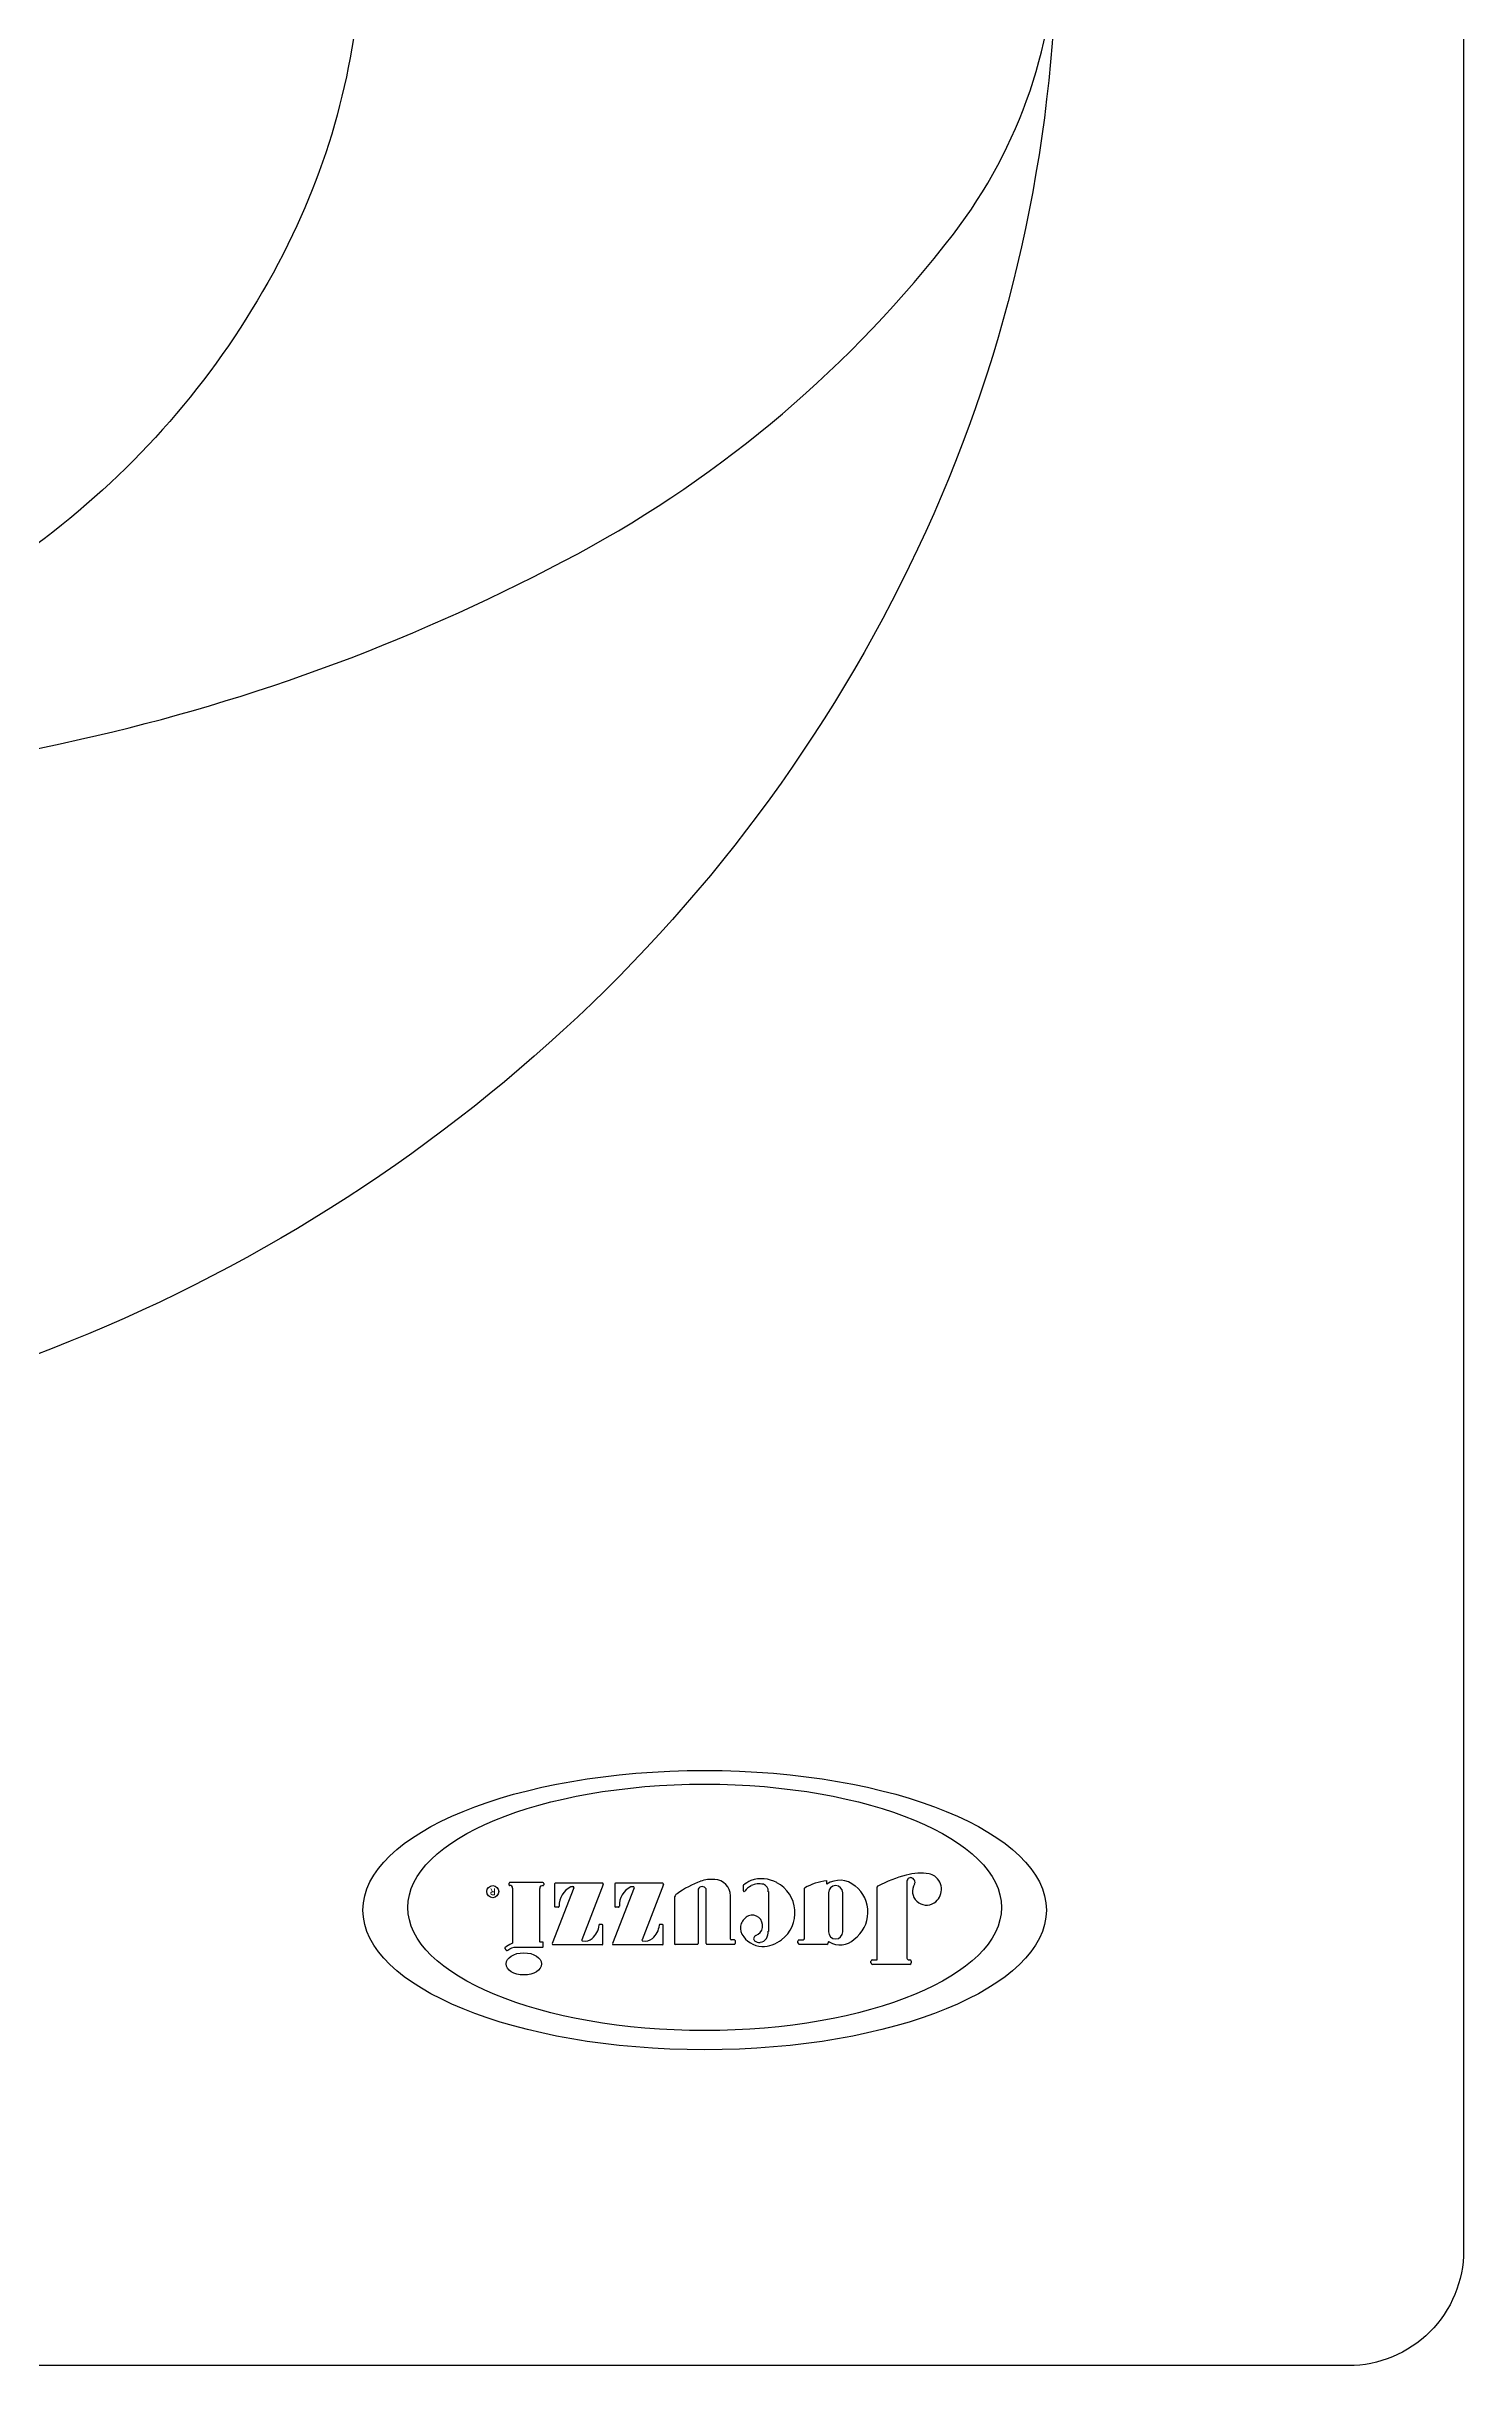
# Model space of a CAD drawing. Header units: millimetres. Extents: x -1256.31 to -1254.7, y 2235.91 to 2236.81.
# Drawn here: x -1254.8834 to -1254.6967, y 2235.91 to 2236.2156 of the extents above; entities that cross this region are included whole.
import ezdxf
from ezdxf.enums import TextEntityAlignment as Align

# ---------------------------------------------------------------- set-up
doc = ezdxf.new("R2010")
doc.units = ezdxf.units.MM
doc.header["$LTSCALE"] = 10
doc.layers.add('jacuzzi', color=1, linetype='Continuous')
doc.layers.add('LCOTA02', color=1, linetype='Continuous')
doc.styles.add('ROMANS', font='romans', dxfattribs={"height": 4})

# ---------------------------------------------------------------- blocks, each defined once
blk = doc.blocks.new('A$C71D54D85')
at = {"color": 1}
for p, q in [((78.3, 110.3), (78.3, 111.4)), ((79.1, 112.2), (100.7, 112.2)), ((79.9, 109.5), (79.1, 109.5)), ((80.7, 64), (80.7, 108.7)), ((100.7, 109.5), (98, 109.5)), ((98, 109.5), (98, 67.5)), ((101.6, 111.4), (101.6, 110.3)), ((126.3, 99.5), (126.3, 99.8)), ((127.1, 100.6), (143, 100.6)), ((143, 97.9), (140.8, 97.9)), ((143.8, 99.8), (143.8, 98.7)), ((180.2, 98.4), (180.2, 100.2)), ((180.6, 100.6), (196.5, 100.6)), ((180.6, 98), (182.5, 98)), ((182.9, 97.6), (182.9, 72.5)), ((202, 100.6), (214.9, 100.6)), ((221.7, 65.9), (234, 97.9)), ((221.8, 100.4), (221.8, 89.5)), ((222.2, 100.8), (250.8, 100.8)), ((238.7, 67.9), (251.2, 100.2)), ((256.6, 65.9), (268.9, 97.9)), ((256.7, 100.4), (256.7, 89.5)), ((257.1, 100.8), (285.6, 100.8)), ((273.6, 67.9), (286, 100.2)), ((160.9, 70.1), (160.9, 93.1)), ((222.2, 89.1), (223.7, 89.1)), ((257.1, 89.1), (258.6, 89.1)), ((175.5, 66.7), (175.5, 69.5)), ((247.7, 79.1), (249.5, 79.1)), ((249.9, 65.4), (249.9, 78.7)), ((282.5, 79.1), (284.3, 79.1)), ((284.8, 65.4), (284.8, 78.7)), ((222.2, 65.2), (249.5, 65.2)), ((257, 65.2), (284.3, 65.2)), ((291, 65.3), (291, 66.2)), ((291.4, 64.9), (310.7, 64.9)), ((311.1, 65.3), (311.1, 66.1))]:
    blk.add_line(p, q, dxfattribs=at)
blk.add_lwpolyline([(126.1, 70.7), (126.1, 93.4, 1), (117.9, 93.4), (117.9, 70.7, 1)], format="xyb", close=True, dxfattribs=at)
for points in [[(196.9, 100.2), (196.9, 68.8, 0.135484), (197, 68.4, 0.597309), (201.5, 68.6, 0.11277), (201.6, 69), (201.6, 100.2)], [(200.1, 64, 0.062974), (213.8, 71.3, 0.257829), (215.3, 74), (215.3, 100.2)], [(306.9, 102.2), (291.6, 102.2, 0.414214), (291.2, 101.8), (291.2, 99.7, 0.414214), (291.6, 99.3), (292.9, 99.3, -0.414214), (293.3, 98.9), (293.3, 68.2)], [(309, 68.1), (309, 99.5, -0.309408), (309.5, 100.2, 0.090701), (313.4, 102.6, 0.365017), (313.4, 103.1), (313, 103.8, 0.451807), (311.8, 104, -0.178007), (306.7, 102.2)]]:
    blk.add_lwpolyline(points, format="xyb", dxfattribs=at)
blk.add_circle((320.5, 70.1), 3.49, dxfattribs=at)
for centre, radius, start, end in [((79.1, 111.4), 0.803, 90, 180), ((79.1, 110.3), 0.803, 180, 270), ((79.9, 108.7), 0.803, 360, 90), ((100.7, 111.4), 0.803, 360, 90), ((100.7, 110.3), 0.803, 270, 360), ((125.9, 99.5), 0.401, 231.4553, 0), ((127.1, 99.8), 0.803, 90, 180), ((140.8, 97.1), 0.803, 90, 180), ((143, 99.8), 0.803, 0, 90), ((143, 98.7), 0.803, 270, 0), ((165.1, 82.3), 19.6, 127.1313, 242.2671), ((164.3, 84.3), 17.5, 88.5996, 128.9527), ((169.6, 92.9), 8.64, 150.4373, 179.0124), ((166.3, 94.4), 5.08, 97.112, 147.2426), ((170.3, 89.8), 6.07, 110.2833, 290.7343), ((164.1, 87.9), 13.9, 29.5272, 87.5019), ((166.2, 95.2), 4.29, 50.781, 96.3414), ((167.6, 97.3), 1.84, 289.0295, 44.0873), ((169.2, 91.3), 7.85, 294.3936, 25.9072), ((180.6, 100.2), 0.401, 90, 180), ((180.6, 98.4), 0.401, 180, 270), ((182.5, 97.6), 0.401, 0, 90), ((196.5, 100.2), 0.401, 0, 90), ((202, 100.2), 0.401, 90, 180), ((214.9, 100.2), 0.401, 0, 90), ((222.2, 100.4), 0.401, 90, 180), ((235.3, 88.5), 11.3, 130.1573, 175.0588), ((232.5, 91.7), 7.01, 80.3374, 129.0048), ((233.6, 98.1), 0.5, 338.9296, 80.3374), ((250.8, 100.4), 0.401, 338.9296, 90), ((257.1, 100.4), 0.401, 90, 180), ((270.2, 88.5), 11.3, 130.1573, 175.0588), ((267.3, 91.7), 7.01, 80.3374, 129.0048), ((268.4, 98.1), 0.5, 338.9296, 80.3374), ((285.6, 100.4), 0.401, 338.9296, 90), ((222.2, 89.5), 0.401, 180, 270), ((223.7, 89.5), 0.401, 270, 355.0588), ((257.1, 89.5), 0.401, 180, 270), ((258.6, 89.5), 0.401, 270, 355.0588), ((70, 68.8), 9.29, 122.9803, 234.8089), ((69.4, 69.8), 8.1, 329.3882, 123.2376), ((97.2, 67.5), 0.803, 298.8232, 360), ((165, 69.7), 4.07, 174.0544, 252.5389), ((166.7, 75.4), 9.65, 295.2704, 324.8584), ((175, 69.5), 0.5, 0, 144.8584), ((192.3, 72.5), 9.42, 180, 267.9232), ((239.2, 67.7), 0.5, 158.9296, 274.0743), ((238.4, 77.9), 10.7, 274.0743, 281.2218), ((235.7, 77.8), 11.5, 294.8275, 3.7772), ((247.7, 78.6), 0.5, 90, 183.7772), ((249.5, 78.7), 0.401, 0, 90), ((274, 67.7), 0.5, 158.9296, 274.0743), ((273.3, 77.9), 10.7, 274.0743, 281.2218), ((270.5, 77.8), 11.5, 294.8275, 3.7772), ((282.5, 78.6), 0.5, 90, 183.7772), ((284.3, 78.7), 0.401, 0, 90), ((291.7, 68.2), 1.61, 262.1724, 0), ((310.6, 68.1), 1.61, 180, 273.6112), ((69.2, 67.7), 8, 234.8089, 260.1754), ((73, 89.8), 30.4, 260.1754, 285.4183), ((78.3, 64.6), 2.66, 297.2029, 316.5289), ((78.3, 64.4), 2.49, 320.2199, 351.1443), ((57.1, 146.7), 89.5, 285.5604, 296.8444), ((164.9, 81.4), 18.8, 241.6824, 289.3433), ((166.1, 77.3), 11.7, 258.5772, 294.2197), ((162.5, 82.3), 20.5, 295.0031, 308.9089), ((175, 66.7), 0.5, 309.1312, 0), ((193.9, 81.5), 18.5, 264.0736, 289.8501), ((222.2, 65.7), 0.5, 158.9296, 270), ((249.5, 65.7), 0.401, 270, 0), ((257, 65.7), 0.5, 158.9296, 270), ((284.3, 65.7), 0.401, 270, 0), ((291.4, 66.2), 0.401, 82.1724, 180), ((291.4, 65.3), 0.401, 180, 270), ((310.7, 66.1), 0.401, 0, 93.6112), ((310.7, 65.3), 0.401, 270, 0)]:
    blk.add_arc(centre, radius, start, end, dxfattribs=at)
for centre, major_axis, ratio in [((197.8, 79.2), (-171.8, 0), 0.415223), ((302.5, 111.9), (-10.3, 0), 0.621803)]:
    blk.add_ellipse(centre, major_axis=major_axis, ratio=ratio, dxfattribs=at)
at = {"layer": 'LCOTA02'}
for p, q in [((140, 97.1), (140, 68)), ((127.1, 65.8), (127.1, 63.7))]:
    blk.add_line(p, q, dxfattribs=at)
for centre, radius, start, end in [((122.7, 82), 19.4, 126.3033, 231.4856), ((119.5, 88.6), 12.3, 59.9231, 132.2761), ((123.5, 96.5), 32.9, 276.286, 300.0862), ((78, 64.6), 2, 149.3882, 195.7752), ((78.9, 64.9), 2.92, 195.7752, 246.1283), ((78.6, 64), 2, 246.1283, 297.2029), ((119.6, 76.9), 13.4, 228.3999, 304.2305)]:
    blk.add_arc(centre, radius, start, end, dxfattribs=at)
blk.add_ellipse((197.8, 80.8), major_axis=(-197.8, 0), ratio=0.408776, dxfattribs=at)
at = {"color": 1, "style": 'ROMANS'}
blk.add_text('R', height=3.5, dxfattribs=at).set_placement((320.5, 70.1), align=Align.MIDDLE_CENTER)

msp = doc.modelspace()

# ---------------------------------------------------------------- linework, layer by layer
at = {"layer": 'jacuzzi', "color": 3}
msp.add_lwpolyline([(-1256.29671, 2236.49776), (-1256.29671, 2236.79483, -0.414214), (-1256.28153, 2236.81001), (-1254.71189, 2236.81001, -0.414214), (-1254.69671, 2236.79483), (-1254.69671, 2235.92519, -0.414214), (-1254.71189, 2235.91001), (-1256.28153, 2235.91001, -0.414214), (-1256.29671, 2235.92519), (-1256.29671, 2236.29776)], format="xyb", dxfattribs=at)
at = {"layer": 'jacuzzi'}
for points in [[(-1254.96574, 2236.11471, 0.054985), (-1254.87894, 2236.12428, 0.068797), (-1254.81344, 2236.14872, 0.105698), (-1254.76394, 2236.19084, 0.165254), (-1254.75035, 2236.23083)], [(-1254.75035, 2236.23083, -0.104164), (-1254.76653, 2236.15399, -0.100663), (-1254.81344, 2236.08771, -0.096077), (-1254.8827, 2236.04401, -0.093069), (-1254.96574, 2236.02842)], [(-1254.84189, 2236.23083, -0.11231), (-1254.85101, 2236.19072, -0.103182), (-1254.87816, 2236.15523, -0.092447), (-1254.91755, 2236.13227, -0.086066), (-1254.96574, 2236.12391)]]:
    msp.add_lwpolyline(points, format="xyb", dxfattribs=at)

# ---------------------------------------------------------------- block references
at = {"layer": 'jacuzzi', "xscale": 0.0002275911388096574, "yscale": 0.0002275911388096574, "zscale": 0.0002275911387853663, "rotation": 180}
msp.add_blockref('A$C71D54D85', (-1254.75169, 2235.98841), dxfattribs=at)

doc.saveas('drawing.dxf')
